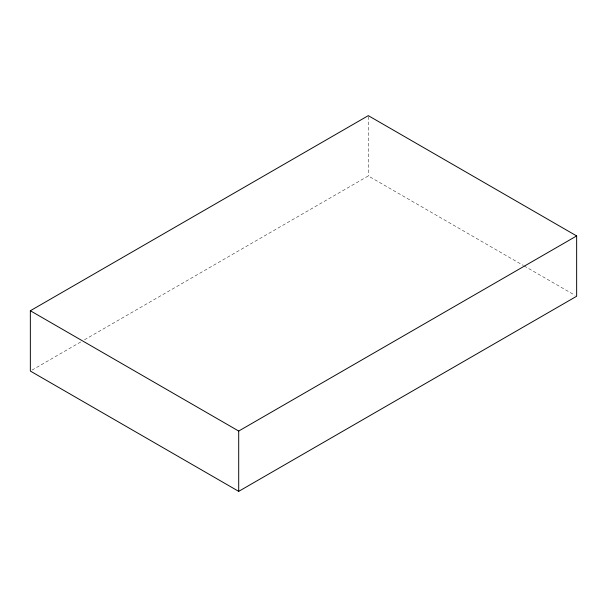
<?xml version="1.0" encoding="UTF-8"?>
<svg xmlns="http://www.w3.org/2000/svg" width="607" height="607" viewBox="0 0 607 607"><rect width="100%" height="100%" fill="white"/><g stroke="black" fill="none" stroke-linecap="round" stroke-linejoin="round"><path stroke-width="0.46" stroke-dasharray="3.04 2.28" d="M31.989 370.118L81.209 341.703M84.487 339.806L368.297 175.954L523.333 265.464M524.152 265.934L575.011 295.298M368.297 116.59L368.297 175.954"/><path stroke-width="0.91" d="M30.35 310.754L368.297 115.641L576.65 235.933L576.65 296.246L238.703 491.359L30.35 371.067L30.35 310.754L238.703 431.046L576.65 235.933M238.703 431.046L238.703 491.359"/></g></svg>
